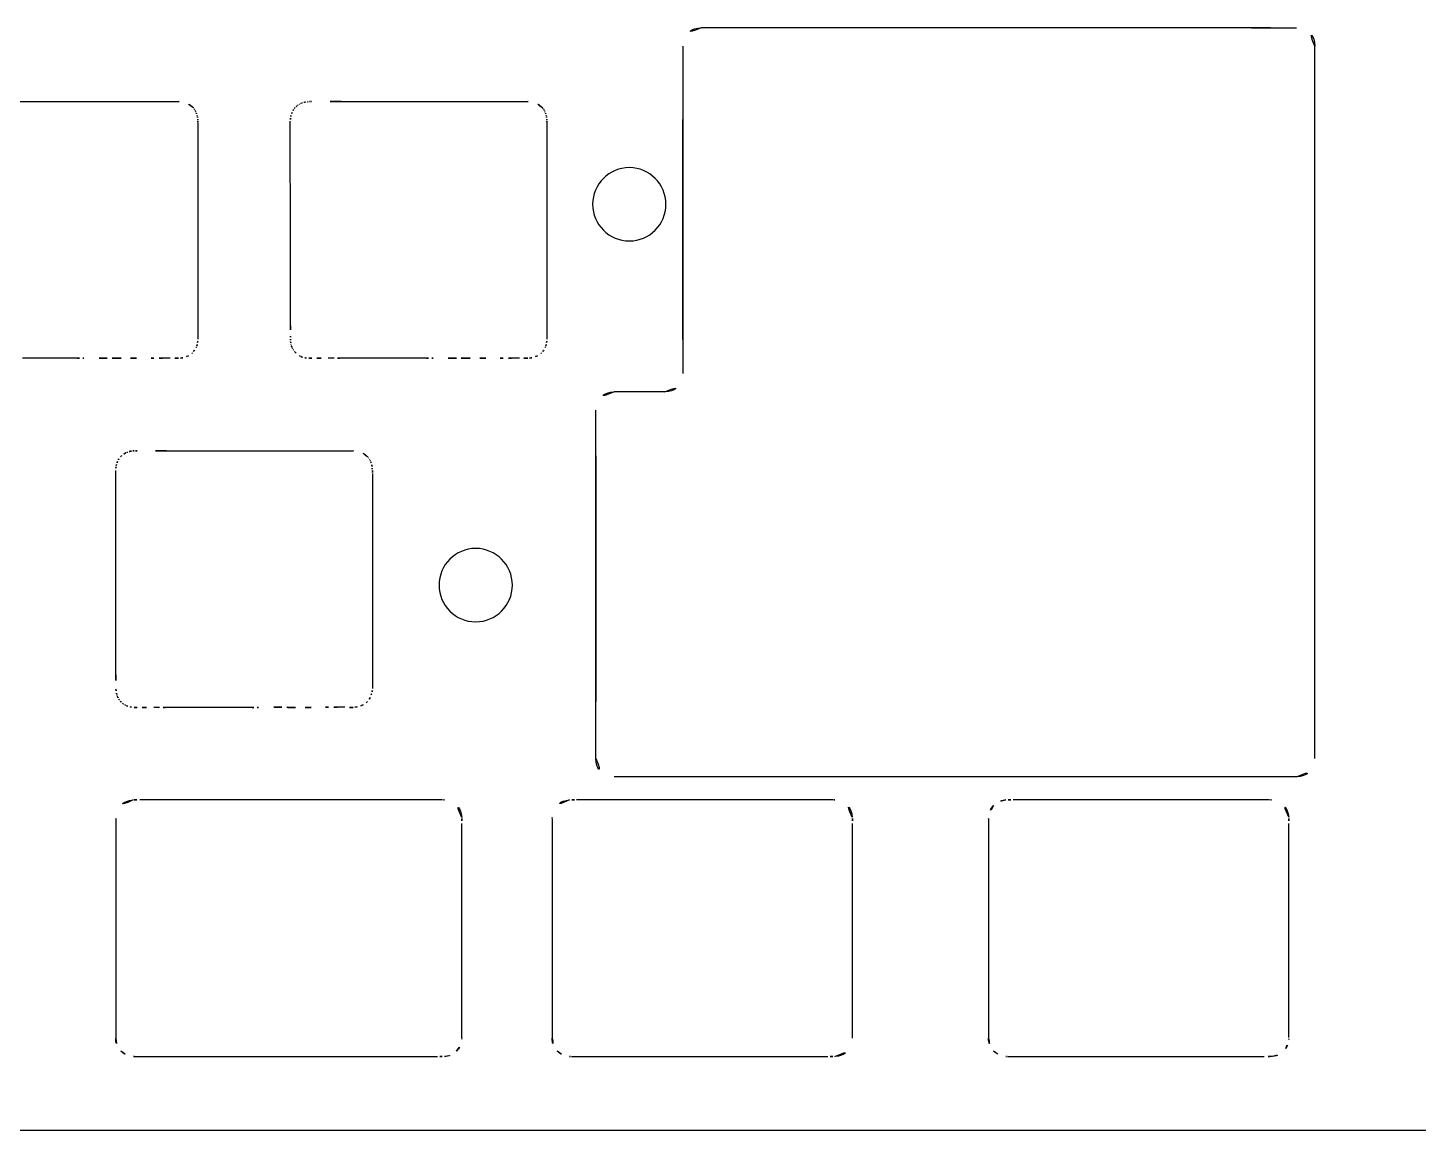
# Model space of a CAD drawing. Header units: millimetres. Extents: x 1963163760 to 1963164260, y 1135949646 to 1135950337.
# Drawn here: x 1963164041.6 to 1963164117.4, y 1135949843.2 to 1135949903.4 of the extents above; entities that cross this region are included whole.
import ezdxf

# ---------------------------------------------------------------- set-up
doc = ezdxf.new("R2010")
doc.units = ezdxf.units.MM

msp = doc.modelspace()

# ---------------------------------------------------------------- linework, layer by layer
at = {"linetype": 'ByBlock'}
for p, q in [((1963164109.360934, 1135949903.371106), (1963164078.312003, 1135949903.371106)), ((1963164108.333507, 1135949903.371106), (1963164110.787763, 1135949903.371106)), ((1963164077.312003, 1135949901.371106), (1963164077.312003, 1135949902.371106)), ((1963164111.787763, 1135949881.50768), (1963164111.787763, 1135949902.371106)), ((1963164077.312003, 1135949884.50768), (1963164077.312003, 1135949901.371106)), ((1963164076.312003, 1135949883.50768), (1963164073.549503, 1135949883.50768)), ((1963164072.549503, 1135949881.50768), (1963164072.549503, 1135949882.50768)), ((1963164111.787763, 1135949881.50768), (1963164111.787763, 1135949882.50768)), ((1963164072.549503, 1135949863.50768), (1963164072.549503, 1135949881.50768)), ((1963164111.787763, 1135949863.50768), (1963164111.787763, 1135949881.50768)), ((1963164104.598434, 1135949862.50768), (1963164073.549503, 1135949862.50768)), ((1963164110.787763, 1135949862.50768), (1963164104.598434, 1135949862.50768))]:
    msp.add_line(p, q, dxfattribs=at)
for p, q in [((1963164039.602452, 1135949899.3461), (1963164049.79398, 1135949899.346359)), ((1963164058.652379, 1135949899.3461), (1963164068.844029, 1135949899.346359)), ((1963164077.311723, 1135949899.070229), (1963164077.311723, 1135949899.070229)), ((1963164077.311723, 1135949899.070229), (1963164077.311723, 1135949885.670459)), ((1963164050.838292, 1135949898.19255), (1963164050.83817, 1135949898.107361)), ((1963164050.83817, 1135949898.107361), (1963164050.838322, 1135949897.767265)), ((1963164055.888219, 1135949891.518127), (1963164055.883092, 1135949898.274902)), ((1963164069.888219, 1135949898.235122), (1963164069.888341, 1135949898.213836)), ((1963164069.888341, 1135949898.213836), (1963164069.888219, 1135949898.19255)), ((1963164069.888219, 1135949898.19255), (1963164069.888219, 1135949898.149938)), ((1963164069.888219, 1135949898.149938), (1963164069.888219, 1135949898.107361)), ((1963164069.888219, 1135949898.107361), (1963164069.888341, 1135949897.42717)), ((1963164077.311216, 1135949886.370991), (1963164077.311216, 1135949898.370967)), ((1963164050.838292, 1135949897.42717), (1963164050.837865, 1135949895.293651)), ((1963164050.838322, 1135949897.767265), (1963164050.838292, 1135949897.42717)), ((1963164069.888341, 1135949897.42717), (1963164069.887913, 1135949895.293651)), ((1963164050.837865, 1135949895.293651), (1963164050.837926, 1135949894.226883)), ((1963164069.887913, 1135949895.293651), (1963164069.887913, 1135949894.226883)), ((1963164050.837926, 1135949894.226883), (1963164050.838292, 1135949893.16011)), ((1963164069.887913, 1135949894.226883), (1963164069.888036, 1135949893.693496)), ((1963164069.888036, 1135949893.693496), (1963164069.888219, 1135949893.16011)), ((1963164050.838292, 1135949893.16011), (1963164050.839879, 1135949886.381668)), ((1963164069.888219, 1135949893.16011), (1963164069.889928, 1135949886.381668)), ((1963164055.888707, 1135949890.748119), (1963164055.888219, 1135949891.518127)), ((1963164055.888951, 1135949889.9781), (1963164055.888707, 1135949890.748119)), ((1963164055.889073, 1135949888.438003), (1963164055.888951, 1135949889.9781)), ((1963164055.889195, 1135949887.777063), (1963164055.889073, 1135949888.438003)), ((1963164055.889439, 1135949887.446651), (1963164055.889195, 1135949887.777063)), ((1963164055.889928, 1135949887.116318), (1963164055.889439, 1135949887.446651)), ((1963164077.311216, 1135949886.370991), (1963164077.311216, 1135949886.370991)), ((1963164042.775304, 1135949885.34522), (1963164041.280797, 1135949885.345413)), ((1963164043.522557, 1135949885.345054), (1963164042.775304, 1135949885.34522)), ((1963164044.26981, 1135949885.34465), (1963164043.522557, 1135949885.345054)), ((1963164049.124608, 1135949885.348581), (1963164048.912511, 1135949885.349411)), ((1963164049.336705, 1135949885.347534), (1963164049.124608, 1135949885.348581)), ((1963164058.270177, 1135949885.345083), (1963164057.955052, 1135949885.343735)), ((1963164058.759923, 1135949885.345972), (1963164058.585362, 1135949885.345947)), ((1963164058.934605, 1135949885.345825), (1963164058.759923, 1135949885.345972)), ((1963164059.632603, 1135949885.345533), (1963164058.934605, 1135949885.345825)), ((1963164060.330846, 1135949885.345413), (1963164059.632603, 1135949885.345533)), ((1963164061.825352, 1135949885.34522), (1963164060.330846, 1135949885.345413)), ((1963164062.572606, 1135949885.345054), (1963164061.825352, 1135949885.34522)), ((1963164063.319859, 1135949885.34465), (1963164062.572606, 1135949885.345054)), ((1963164068.174657, 1135949885.348581), (1963164067.962437, 1135949885.349411)), ((1963164068.386754, 1135949885.347534), (1963164068.174657, 1135949885.348581)), ((1963164049.127476, 1135949880.296112), (1963164059.319005, 1135949880.296356)), ((1963164072.549173, 1135949880.020229), (1963164072.549173, 1135949880.020229)), ((1963164072.549173, 1135949880.020229), (1963164072.549173, 1135949866.620434)), ((1963164046.363194, 1135949872.468124), (1963164046.358067, 1135949879.224899)), ((1963164060.363072, 1135949879.057373), (1963164060.363316, 1135949878.717264)), ((1963164060.363316, 1135949879.185135), (1963164060.363316, 1135949879.163828)), ((1963164060.363316, 1135949879.163828), (1963164060.363316, 1135949879.14253)), ((1963164072.548665, 1135949867.320966), (1963164072.548665, 1135949879.320992)), ((1963164060.363316, 1135949878.377167), (1963164060.362889, 1135949876.243648)), ((1963164060.363316, 1135949878.717264), (1963164060.363316, 1135949878.377167)), ((1963164060.362889, 1135949876.243648), (1963164060.362828, 1135949875.710266)), ((1963164060.362828, 1135949875.710266), (1963164060.36295, 1135949875.17688)), ((1963164060.36295, 1135949875.17688), (1963164060.363316, 1135949874.110107)), ((1963164060.363316, 1135949874.110107), (1963164060.365025, 1135949867.331665)), ((1963164046.363621, 1135949871.69812), (1963164046.363194, 1135949872.468124)), ((1963164046.363927, 1135949870.9281), (1963164046.363621, 1135949871.69812)), ((1963164046.364049, 1135949869.387985), (1963164046.363927, 1135949870.9281)), ((1963164046.364171, 1135949868.727062), (1963164046.364049, 1135949869.387985)), ((1963164046.364415, 1135949868.396644), (1963164046.364171, 1135949868.727062)), ((1963164046.364903, 1135949868.066299), (1963164046.364415, 1135949868.396644)), ((1963164072.548665, 1135949867.320966), (1963164072.548665, 1135949867.320966)), ((1963164048.745213, 1135949866.295082), (1963164048.43015, 1135949866.293724)), ((1963164049.234959, 1135949866.295971), (1963164049.060338, 1135949866.295959)), ((1963164049.409459, 1135949866.295837), (1963164049.234959, 1135949866.295971)), ((1963164049.758549, 1135949866.295616), (1963164049.409459, 1135949866.295837)), ((1963164050.10764, 1135949866.295528), (1963164049.758549, 1135949866.295616)), ((1963164050.805821, 1135949866.295425), (1963164050.10764, 1135949866.295528)), ((1963164052.300328, 1135949866.295219), (1963164050.805821, 1135949866.295425)), ((1963164053.047581, 1135949866.295044), (1963164052.300328, 1135949866.295219)), ((1963164053.794835, 1135949866.294632), (1963164053.047581, 1135949866.295044)), ((1963164058.649632, 1135949866.298588), (1963164058.437535, 1135949866.299408)), ((1963164058.861729, 1135949866.297561), (1963164058.649632, 1135949866.298588)), ((1963164051.52097, 1135949861.242584), (1963164047.666783, 1135949861.242355)), ((1963164055.375157, 1135949861.242576), (1963164051.52097, 1135949861.242584)), ((1963164063.083409, 1135949861.242447), (1963164055.375157, 1135949861.242576)), ((1963164063.615269, 1135949861.242496), (1963164063.083409, 1135949861.242447)), ((1963164064.14713, 1135949861.242706), (1963164063.615269, 1135949861.242496)), ((1963164064.194615, 1135949861.242752), (1963164064.14713, 1135949861.242706)), ((1963164074.598058, 1135949861.242424), (1963164071.5062, 1135949861.242172)), ((1963164077.689976, 1135949861.242492), (1963164074.598058, 1135949861.242424)), ((1963164083.873814, 1135949861.242416), (1963164077.689976, 1135949861.242492)), ((1963164084.66483, 1135949861.24245), (1963164083.873814, 1135949861.242416)), ((1963164085.455724, 1135949861.242691), (1963164084.66483, 1135949861.24245)), ((1963164085.504674, 1135949861.242752), (1963164085.455724, 1135949861.242691)), ((1963164098.410558, 1135949861.24242), (1963164095.318761, 1135949861.242172)), ((1963164101.502476, 1135949861.242489), (1963164098.410558, 1135949861.24242)), ((1963164107.686314, 1135949861.242416), (1963164101.502476, 1135949861.242489)), ((1963164108.47733, 1135949861.242447), (1963164107.686314, 1135949861.242416)), ((1963164109.268346, 1135949861.242676), (1963164108.47733, 1135949861.242447)), ((1963164109.317174, 1135949861.242752), (1963164109.268346, 1135949861.242676)), ((1963164046.359898, 1135949860.196136), (1963164046.359898, 1135949860.172249)), ((1963164046.359898, 1135949860.172249), (1963164046.359898, 1135949860.148376)), ((1963164046.359898, 1135949860.148376), (1963164046.360112, 1135949859.4734)), ((1963164070.172276, 1135949860.196075), (1963164070.172398, 1135949860.1483)), ((1963164070.172398, 1135949860.1483), (1963164070.17252, 1135949858.798401)), ((1963164093.984776, 1135949860.196075), (1963164093.984898, 1135949860.1483)), ((1963164093.984898, 1135949860.1483), (1963164093.985142, 1135949859.47335)), ((1963164046.360112, 1135949859.4734), (1963164046.360142, 1135949858.798446)), ((1963164065.240758, 1135949858.419304), (1963164065.240391, 1135949859.962578)), ((1963164086.553319, 1135949858.419288), (1963164086.553014, 1135949859.962547)), ((1963164093.985142, 1135949859.47335), (1963164093.985142, 1135949858.798401)), ((1963164110.365819, 1135949858.419288), (1963164110.365514, 1135949859.962547)), ((1963164046.360142, 1135949858.798446), (1963164046.35999, 1135949853.52066)), ((1963164070.17252, 1135949858.798401), (1963164070.172459, 1135949853.52063)), ((1963164093.985142, 1135949858.798401), (1963164093.98502, 1135949853.52063)), ((1963164065.24088, 1135949856.876022), (1963164065.240758, 1135949858.419304)), ((1963164086.553441, 1135949856.876007), (1963164086.553319, 1135949858.419288)), ((1963164110.365941, 1135949856.876007), (1963164110.365819, 1135949858.419288)), ((1963164065.24088, 1135949855.332733), (1963164065.24088, 1135949856.876022)), ((1963164086.553502, 1135949855.332721), (1963164086.553441, 1135949856.876007)), ((1963164110.366002, 1135949855.332721), (1963164110.365941, 1135949856.876007)), ((1963164065.240758, 1135949853.789444), (1963164065.24088, 1135949855.332733)), ((1963164086.553258, 1135949853.789428), (1963164086.553502, 1135949855.332721)), ((1963164110.365758, 1135949853.789428), (1963164110.366002, 1135949855.332721)), ((1963164046.35999, 1135949853.52066), (1963164046.359654, 1135949848.242874)), ((1963164065.240269, 1135949851.063476), (1963164065.240758, 1135949853.789444)), ((1963164070.172459, 1135949853.52063), (1963164070.172154, 1135949848.242874)), ((1963164086.552769, 1135949851.063492), (1963164086.553258, 1135949853.789428)), ((1963164093.98502, 1135949853.52063), (1963164093.984654, 1135949848.242874)), ((1963164110.365269, 1135949851.063492), (1963164110.365758, 1135949853.789428)), ((1963164065.24033, 1135949849.700496), (1963164065.240269, 1135949851.063476)), ((1963164086.55283, 1135949849.700516), (1963164086.552769, 1135949851.063492)), ((1963164110.36533, 1135949849.700516), (1963164110.365269, 1135949851.063492)), ((1963164065.240453, 1135949849.019005), (1963164065.24033, 1135949849.700496)), ((1963164086.552953, 1135949849.019027), (1963164086.55283, 1135949849.700516)), ((1963164110.365453, 1135949849.019027), (1963164110.36533, 1135949849.700516)), ((1963164065.240758, 1135949848.337509), (1963164065.240453, 1135949849.019005)), ((1963164086.553258, 1135949848.337539), (1963164086.552953, 1135949849.019027)), ((1963164110.365758, 1135949848.337539), (1963164110.365453, 1135949849.019027)), ((1963164065.240758, 1135949848.313637), (1963164065.240758, 1135949848.337509)), ((1963164065.240758, 1135949848.289764), (1963164065.240758, 1135949848.313637)), ((1963164086.553258, 1135949848.313644), (1963164086.553258, 1135949848.337539)), ((1963164086.553258, 1135949848.289749), (1963164086.553258, 1135949848.313644)), ((1963164086.55338, 1135949848.241585), (1963164086.553258, 1135949848.289749)), ((1963164110.365758, 1135949848.313644), (1963164110.365758, 1135949848.337539)), ((1963164110.365758, 1135949848.289749), (1963164110.365758, 1135949848.313644)), ((1963164047.406041, 1135949847.242965), (1963164047.453404, 1135949847.243057)), ((1963164047.453404, 1135949847.243057), (1963164048.381566, 1135949847.243374)), ((1963164048.381566, 1135949847.243374), (1963164049.30985, 1135949847.243393)), ((1963164049.30985, 1135949847.243393), (1963164056.61411, 1135949847.243278)), ((1963164056.61411, 1135949847.243278), (1963164060.26627, 1135949847.243339)), ((1963164060.26627, 1135949847.243339), (1963164063.91837, 1135949847.243576)), ((1963164071.22086, 1135949847.242996), (1963164071.26981, 1135949847.243057)), ((1963164071.26981, 1135949847.243057), (1963164072.060765, 1135949847.243377)), ((1963164072.060765, 1135949847.243377), (1963164072.851598, 1135949847.243423)), ((1963164072.851598, 1135949847.243423), (1963164079.035558, 1135949847.243282)), ((1963164079.035558, 1135949847.243282), (1963164082.127476, 1135949847.243309)), ((1963164082.127476, 1135949847.243309), (1963164085.219273, 1135949847.243484)), ((1963164095.03336, 1135949847.242996), (1963164095.08231, 1135949847.243057)), ((1963164095.08231, 1135949847.243057), (1963164095.873326, 1135949847.243377)), ((1963164095.873326, 1135949847.243377), (1963164096.66422, 1135949847.243423)), ((1963164096.66422, 1135949847.243423), (1963164102.848058, 1135949847.243271)), ((1963164102.848058, 1135949847.243271), (1963164105.939976, 1135949847.243301)), ((1963164105.939976, 1135949847.243301), (1963164109.031895, 1135949847.243484)), ((1963164018.52609, 1135949843.226216), (1963164259.31046, 1135949843.226216))]:
    msp.add_line(p, q)
for points in [[(1963164072.382054, 1135949893.742435, 1), (1963164076.382054, 1135949893.742435, 1)], [(1963164072.382054, 1135949893.742435, 1), (1963164076.382054, 1135949893.742435, 1)], [(1963164072.382054, 1135949893.742435, 1), (1963164076.382054, 1135949893.742435, 1)], [(1963164072.382054, 1135949893.742435, 1), (1963164076.382054, 1135949893.742435, 1)], [(1963164072.382054, 1135949893.742435, 1), (1963164076.382054, 1135949893.742435, 1)], [(1963164064.000037, 1135949872.965193, 1), (1963164068.000037, 1135949872.965193, 1)], [(1963164064.000037, 1135949872.965193, 1), (1963164068.000037, 1135949872.965193, 1)], [(1963164064.000037, 1135949872.965193, 1), (1963164068.000037, 1135949872.965193, 1)], [(1963164064.000037, 1135949872.965193, 1), (1963164068.000037, 1135949872.965193, 1)], [(1963164064.000037, 1135949872.965193, 1), (1963164068.000037, 1135949872.965193, 1)]]:
    msp.add_lwpolyline(points, format="xyb", close=True)
for centre, start, end in [((1963164078.312003, 1135949902.371106), 90, 180), ((1963164110.787763, 1135949902.371106), 0, 90), ((1963164076.312003, 1135949884.50768), 270, 0), ((1963164073.549503, 1135949882.50768), 90, 180), ((1963164073.549503, 1135949863.50768), 180, 270), ((1963164110.787763, 1135949863.50768), 270, 0)]:
    msp.add_arc(centre, 1, start, end, dxfattribs=at)
for centre, radius, start, end in [((1963164050.168341, 1135949909.020779), 9.68166, 267.78399358, 268.10567086), ((1963164049.813242, 1135949898.285946), 1.059045, 42.30103996, 88.10286885), ((1963164050.129428, 1135949898.573161), 0.631884, 32.61241234, 42.3346918), ((1963164049.754049, 1135949898.332599), 1.077731, 26.93386049, 32.62955912), ((1963164049.78654, 1135949898.359573), 1.036589, 23.6430387, 26.41810256), ((1963164049.534496, 1135949898.255886), 1.309072, 18.93381754, 23.37625992), ((1963164057.057539, 1135949898.291421), 1.173182, 156.61949977, 165.36928778), ((1963164056.822442, 1135949898.394609), 0.916442, 145.50053164, 156.70831485), ((1963164057.213932, 1135949898.109568), 1.40059, 139.74765855, 144.96167249), ((1963164056.708779, 1135949898.537756), 0.738378, 129.87571779, 139.77777424), ((1963164057.081017, 1135949898.056551), 1.346517, 124.88892849, 128.90368563), ((1963164056.798225, 1135949898.460425), 0.853482, 118.48703721, 124.8249694), ((1963164056.858907, 1135949898.333777), 0.993764, 115.17391964, 118.0793573), ((1963164056.930094, 1135949898.181578), 1.161787, 110.15326075, 115.15838583), ((1963164056.925083, 1135949898.154758), 1.185321, 101.81390563, 109.47921233), ((1963164056.925323, 1135949898.15853), 1.181679, 99.18954761, 101.8627141), ((1963164056.999189, 1135949897.520398), 1.823648, 94.26129371, 98.27861882), ((1963164057.015935, 1135949897.296575), 2.048096, 91.3157194, 94.26321102), ((1963164057.002141, 1135949893.982494), 5.36174, 89.88161908, 90.35514483), ((1963164056.972935, 1135949922.741014), 23.396826, 270.0986553, 270.31567931), ((1963164058.105657, 1135949671.658911), 227.687845, 89.8624262, 90.25260855), ((1963164069.052546, 1135949904.376923), 5.034884, 267.62644543, 268.23598878), ((1963164068.862194, 1135949898.283488), 1.061526, 42.36018109, 88.09092311), ((1963164069.400805, 1135949898.773018), 0.333695, 37.76927094, 42.56367104), ((1963164069.389791, 1135949898.758594), 0.351267, 35.20984721, 38.52887115), ((1963164065.456644, 1135949895.975983), 5.16921, 35.04829088, 35.27385033), ((1963164067.412574, 1135949897.389987), 2.75615, 32.82179894, 34.33369524), ((1963164069.155205, 1135949898.51431), 0.682299, 26.68973203, 32.7981697), ((1963164068.915264, 1135949898.396368), 0.949651, 23.51598656, 26.54515382), ((1963164068.721986, 1135949898.309119), 1.161693, 18.65186334, 23.65821555), ((1963164049.570797, 1135949898.288749), 1.264219, 10.82155445, 18.05880899), ((1963164049.44772, 1135949898.27013), 1.388613, 8.32781988, 10.6226695), ((1963164048.865969, 1135949898.219581), 1.971848, 3.49886213, 7.33279804), ((1963164048.190358, 1135949898.182734), 2.648452, 1.13344828, 3.40250515), ((1963164048.363728, 1135949898.213837), 2.474655, 359.50714115, 0.49285885), ((1963164058.558021, 1135949898.149693), 2.677858, 173.94232356, 177.32003169), ((1963164057.085388, 1135949898.303534), 1.197216, 166.2668595, 173.8263147), ((1963164068.620724, 1135949898.288749), 1.264219, 10.82155445, 18.05880899), ((1963164068.634646, 1135949898.290243), 1.250265, 8.32436957, 10.87412931), ((1963164067.915499, 1135949898.221361), 1.972136, 3.44651516, 7.2795677), ((1963164067.637257, 1135949898.198456), 2.251261, 0.93320895, 3.60268932), ((1963164191.376764, 1135949887.317594), 135.486986, 180.08511786, 180.32834266), ((1963164049.69455, 1135949886.417357), 1.156546, 322.16325953, 334.88283319), ((1963164049.821844, 1135949886.359483), 1.016724, 334.79092441, 340.55119962), ((1963164049.887006, 1135949886.326777), 0.944434, 341.10590868, 352.23902248), ((1963164048.668674, 1135949886.493051), 2.17406, 352.23303935, 357.06329043), ((1963164065.327413, 1135949886.594296), 9.43556, 180.3225915, 181.24423043), ((1963164058.137627, 1135949886.436285), 2.244038, 181.19691374, 185.07304155), ((1963164057.275981, 1135949886.354757), 1.378568, 184.86453818, 189.94460102), ((1963164056.642866, 1135949886.250828), 0.73705, 190.48638131, 196.4732809), ((1963164056.47114, 1135949886.209754), 0.560803, 197.42432449, 201.70796365), ((1963164057.452393, 1135949886.605307), 1.618779, 201.86933388, 203.35275167), ((1963164057.470964, 1135949886.630994), 1.64609, 203.91736288, 205.6996939), ((1963164057.230155, 1135949886.524795), 1.383077, 206.06152601, 210.63677676), ((1963164068.738854, 1135949886.421387), 1.163458, 322.17633434, 334.82319607), ((1963164068.850756, 1135949886.368164), 1.039545, 334.85419683, 340.48792137), ((1963164068.936166, 1135949886.326005), 0.945026, 341.16761856, 352.29287072), ((1963164067.684305, 1135949886.498519), 2.208716, 352.2132547, 356.96737345), ((1963164044.305699, 1135949941.618368), 56.273729, 269.96345848, 270.25577779), ((1963164043.815978, 1135949969.98897), 84.647013, 270.50153357, 270.62071239), ((1963164045.498348, 1135949814.881878), 70.469202, 89.67367912, 90.62231071), ((1963164044.776728, 1135949757.123442), 128.231412, 89.30865885, 89.49823421), ((1963164047.222365, 1135949960.039532), 74.699415, 269.31088566, 269.96191486), ((1963164047.21682, 1135949951.643608), 66.303489, 269.96187388, 270.69531669), ((1963164049.105057, 1135949795.908614), 89.442952, 90.42228711, 90.69416914), ((1963164048.716016, 1135949822.749556), 62.600163, 89.82016081, 90.24728093), ((1963164049.088813, 1135949835.491138), 49.857012, 89.26391761, 89.71512529), ((1963164049.74508, 1135949886.579731), 1.235795, 269.26898607, 276.6741082), ((1963164049.706599, 1135949886.818923), 1.477876, 277.07810965, 290.12756377), ((1963164049.886574, 1135949886.328173), 0.955165, 290.12091722, 310.37228769), ((1963164049.936713, 1135949886.246542), 0.860622, 311.34955339, 321.25492427), ((1963164056.942898, 1135949886.353274), 1.048511, 210.5714975, 216.60882777), ((1963164056.276381, 1135949885.854846), 0.216259, 215.91332349, 218.79211499), ((1963164056.887547, 1135949886.337807), 0.995211, 218.42008889, 239.64952238), ((1963164056.854035, 1135949886.294563), 0.940988, 240.0799079, 246.19826467), ((1963164056.896213, 1135949886.391007), 1.04625, 246.21644834, 257.61357112), ((1963164056.900477, 1135949886.466495), 1.120961, 258.228336, 269.39837225), ((1963164057.499163, 1135949944.679253), 59.336798, 269.41053061, 269.83158096), ((1963164057.444403, 1135950005.872467), 120.529814, 269.94311818, 270.24274567), ((1963164058.770989, 1135949760.143692), 125.202392, 90.08495393, 90.2291808), ((1963164063.355748, 1135949941.618368), 56.273729, 269.96345848, 270.25577779), ((1963164063.197686, 1135949936.114182), 50.770632, 270.46188968, 270.66054861), ((1963164064.548763, 1135949814.894775), 70.45631, 89.67402062, 90.62274797), ((1963164063.8755, 1135949762.430819), 122.923819, 89.30155482, 89.49934078), ((1963164066.271227, 1135949960.180182), 74.840056, 269.31304417, 269.96284377), ((1963164066.266322, 1135949951.837547), 66.497421, 269.96240664, 270.69373187), ((1963164068.155091, 1135949795.902183), 89.449382, 90.42224613, 90.69412816), ((1963164067.765994, 1135949822.782303), 62.567416, 89.82010617, 90.24734923), ((1963164068.132292, 1135949834.604729), 50.743443, 89.26946414, 89.71268004), ((1963164068.795204, 1135949886.577409), 1.233465, 269.25984645, 276.67754619), ((1963164068.760069, 1135949886.806637), 1.465246, 276.99983345, 290.16228), ((1963164068.935064, 1135949886.329913), 0.957419, 290.16504602, 310.3705037), ((1963164068.986662, 1135949886.246544), 0.860606, 311.34853691, 321.25391305), ((1963164047.308834, 1135949879.338935), 0.929156, 145.61605175, 156.6674275), ((1963164047.430879, 1135949879.240472), 1.085552, 133.26768984, 144.96500741), ((1963164047.276377, 1135949879.404397), 0.860292, 118.48158501, 133.25788104), ((1963164047.370185, 1135949879.211384), 1.074722, 115.28385245, 117.97039646), ((1963164047.410286, 1135949879.11948), 1.174954, 110.18863879, 115.1379203), ((1963164047.40213, 1135949879.0974), 1.19296, 101.83881888, 109.45497446), ((1963164047.398469, 1135949879.117146), 1.172883, 99.17456153, 101.86163979), ((1963164047.47463, 1135949878.463839), 1.830205, 94.26062214, 98.26735601), ((1963164047.489483, 1135949878.275856), 2.018772, 91.29430794, 94.28462193), ((1963164047.477208, 1135949874.902894), 5.391322, 89.88194692, 90.35416121), ((1963164047.444004, 1135949903.691004), 23.396841, 270.10851812, 270.32554225), ((1963164048.582995, 1135949652.608916), 227.687847, 89.86298627, 90.25316862), ((1963164059.378189, 1135949881.831963), 1.536747, 267.79283844, 269.00395793), ((1963164059.332741, 1135949879.225122), 1.07049, 42.52941691, 88.99719517), ((1963164059.830449, 1135949879.683935), 0.393574, 38.21371565, 42.28517154), ((1963164059.586532, 1135949879.50442), 0.696338, 34.06730427, 37.4040781), ((1963164058.909594, 1135949879.027178), 1.524521, 30.9970023, 34.67389152), ((1963164059.615501, 1135949879.449287), 0.70204, 23.14809618, 31.1363836), ((1963164048.580448, 1135949879.121295), 2.224794, 172.40782101, 177.3308898), ((1963164047.693408, 1135949879.239453), 1.329919, 167.03845583, 172.4046101), ((1963164047.54116, 1135949879.238343), 1.182325, 156.65052184, 165.330913), ((1963164059.197943, 1135949879.259361), 1.160691, 18.65661944, 23.66589823), ((1963164059.09657, 1135949879.238005), 1.263628, 10.86159648, 18.10363194), ((1963164059.105857, 1135949879.242409), 1.25368, 8.20136517, 10.7439453), ((1963164058.391608, 1135949879.169622), 1.971233, 3.49910839, 7.33380278), ((1963164058.112425, 1135949879.148471), 2.25119, 0.93316798, 3.60273022), ((1963164075.20796, 1135949879.057393), 14.844888, 179.6713978, 180.00008196), ((1963164096.360892, 1135949868.161986), 49.996081, 180.10965193, 181.00496356), ((1963164047.817385, 1135949867.311204), 1.445119, 181.03492551, 189.74107061), ((1963164047.097585, 1135949867.195943), 0.716242, 190.39608237, 196.55828204), ((1963164046.994881, 1135949867.17761), 0.612683, 197.65224309, 201.57262423), ((1963164047.918831, 1135949867.550334), 1.608971, 201.81823521, 203.31078266), ((1963164048.196661, 1135949867.696613), 1.922162, 204.03800012, 205.56474401), ((1963164059.242311, 1135949867.347501), 1.127981, 327.603905, 340.49774625), ((1963164059.411693, 1135949867.276497), 0.944669, 341.12750391, 352.25868163), ((1963164058.085515, 1135949867.455487), 2.28287, 352.29077462, 356.89076563), ((1963164047.789325, 1135949867.518268), 1.477819, 206.14216277, 211.65995269), ((1963164047.162595, 1135949867.132489), 0.741874, 211.70543353, 222.70972892), ((1963164047.68312, 1135949867.630306), 1.462072, 223.20864331, 229.38537323), ((1963164047.305764, 1135949867.190529), 0.882589, 229.39659248, 239.63836098), ((1963164047.329011, 1135949867.24456), 0.940988, 240.0799079, 246.19826467), ((1963164047.370286, 1135949867.33848), 1.043577, 246.20592235, 257.63208623), ((1963164047.375415, 1135949867.415435), 1.119904, 258.21902878, 269.39971104), ((1963164047.989141, 1135949927.979167), 61.686745, 269.41905508, 269.82405404), ((1963164047.919765, 1135949988.007824), 121.71517, 269.94348701, 270.24025945), ((1963164049.314587, 1135949718.387002), 147.909175, 90.09849137, 90.22056101), ((1963164053.830724, 1135949922.56835), 56.273729, 269.96345848, 270.25577779), ((1963164053.26635, 1135949958.473755), 92.182182, 270.50694323, 270.61627259), ((1963164055.023374, 1135949796.147751), 70.153331, 89.67221741, 90.62523431), ((1963164054.380211, 1135949745.190407), 121.114031, 89.3051479, 89.50587067), ((1963164056.74521, 1135949940.436624), 74.146509, 269.30742934, 269.9633492), ((1963164056.739711, 1135949932.961006), 66.670888, 269.96397758, 270.69329477), ((1963164058.640019, 1135949775.515323), 90.786262, 90.42239639, 90.6901936), ((1963164058.242698, 1135949804.211427), 62.088287, 89.82020179, 90.25096926), ((1963164058.60598, 1135949815.982992), 50.31522, 89.26190935, 89.70877315), ((1963164059.269984, 1135949867.530099), 1.236164, 269.26490125, 276.67205802), ((1963164059.234419, 1135949867.758815), 1.46749, 277.0137069, 290.15870172), ((1963164059.409271, 1135949867.281755), 0.959396, 290.17444576, 310.33993793), ((1963164059.431788, 1135949867.227759), 0.903839, 311.46774517, 327.57787375), ((1963164047.35839, 1135949860.244343), 0.998614, 92.7650866, 180.00397517), ((1963164047.387594, 1135949858.233588), 3.009201, 89.71385489, 91.47346157), ((1963164047.652616, 1135949939.754657), 78.512303, 269.81756535, 270.01034091), ((1963164064.234491, 1135949848.737576), 12.50524, 89.96345848, 90.18270786), ((1963164064.241739, 1135949860.105316), 1.137498, 87.55229917, 89.96332188), ((1963164064.241217, 1135949860.243209), 0.999773, 2.81782358, 87.18493919), ((1963164071.170972, 1135949860.244089), 0.998883, 92.76903908, 177.23372304), ((1963164071.254236, 1135949858.179008), 3.065621, 88.87498176, 92.45885794), ((1963164071.504848, 1135949870.961861), 9.71969, 268.87742757, 270.007964), ((1963164085.551701, 1135949848.091419), 13.151417, 89.99109343, 90.2048788), ((1963164085.553563, 1135949860.081765), 1.161071, 87.56863819, 89.99095683), ((1963164085.555039, 1135949860.245916), 0.99702, 3.77100546, 87.25323917), ((1963164094.988283, 1135949860.241584), 1.003571, 136.46193641, 179.85100609), ((1963164094.983154, 1135949860.246458), 0.996496, 92.75035723, 136.46195573), ((1963164095.066803, 1135949858.225114), 3.019555, 88.85675536, 92.49532403), ((1963164095.316679, 1135949870.725382), 9.48321, 268.85421394, 270.01258121), ((1963164109.365224, 1135949848.091419), 13.151421, 89.99554672, 90.2093321), ((1963164109.365972, 1135949860.081765), 1.161075, 87.56419445, 89.98650355), ((1963164109.36756, 1135949860.245922), 0.997014, 3.78301178, 87.25438795), ((1963164122.297244, 1135949860.412772), 75.937654, 180.12713724, 180.16346031), ((1963164062.578676, 1135949860.217417), 2.66216, 359.56006316, 1.61313486), ((1963164176.895549, 1135949859.905333), 111.655172, 179.85033674, 179.97063018), ((1963164074.913404, 1135949860.226147), 4.741223, 179.78195253, 180.36340945), ((1963164071.120442, 1135949860.247803), 0.948234, 177.31051339, 180.21830701), ((1963164085.058866, 1135949860.210468), 1.494453, 359.48093952, 3.87598741), ((1963164124.055508, 1135949860.040675), 37.502576, 179.76127056, 180.11936447), ((1963164098.727031, 1135949860.22615), 4.742351, 179.78199351, 180.36335481), ((1963164108.865794, 1135949860.210494), 1.500025, 359.48190949, 3.86877162), ((1963164147.868008, 1135949860.040675), 37.502576, 179.76127056, 180.11936447), ((1963164047.361831, 1135949848.243132), 1.002177, 180.01473955, 223.5113561), ((1963164064.243919, 1135949848.240992), 0.996991, 314.95450448, 357.27295998), ((1963164064.292595, 1135949848.238051), 0.94823, 357.31052704, 0.21810211), ((1963164060.510738, 1135949848.259711), 4.730115, 359.78136509, 0.3640379), ((1963164071.17509, 1135949848.243794), 1.002937, 180.05257881, 223.50671816), ((1963164085.554727, 1135949848.241562), 0.998653, 272.76020432, 0.00128408), ((1963164094.986978, 1135949848.243553), 1.002324, 180.0388228, 223.5257438), ((1963164109.377615, 1135949848.236335), 0.986976, 326.2011965, 356.51537071), ((1963164108.608995, 1135949848.279338), 1.756794, 356.63909513, 0.33954438), ((1963164047.357558, 1135949848.238866), 0.996141, 223.50261157, 267.27594107), ((1963164047.357495, 1135949848.383212), 1.140342, 267.62377885, 270.03180137), ((1963164047.35713, 1135949859.78006), 12.53719, 270.00456257, 270.22352534), ((1963164063.918368, 1135949837.876088), 9.367487, 88.86241181, 89.99998634), ((1963164064.163443, 1135949850.214246), 2.973104, 268.86101818, 272.44581391), ((1963164064.240816, 1135949848.243788), 1.001162, 272.83412669, 314.9671389), ((1963164071.170659, 1135949848.239675), 0.996887, 223.51035136, 267.24340639), ((1963164071.172065, 1135949848.421293), 1.178385, 267.5997978, 269.98650355), ((1963164071.17281, 1135949860.394329), 13.151421, 269.99554672, 270.2093321), ((1963164085.219469, 1135949837.282845), 9.960639, 88.89793563, 90.00112015), ((1963164085.468824, 1135949850.255078), 3.01399, 268.90156993, 272.54806326), ((1963164094.98311, 1135949848.23958), 0.996784, 223.51328882, 267.25296563), ((1963164094.983948, 1135949848.386224), 1.143316, 267.56322369, 270.02008076), ((1963164095.000609, 1135949851.8492), 4.606321, 269.79775768, 270.40738323), ((1963164109.031367, 1135949802.255987), 44.987498, 89.58523996, 89.99933064), ((1963164109.364378, 1135949848.24517), 1.002891, 269.58018546, 326.20243543)]:
    msp.add_arc(centre, radius, start, end)

doc.saveas('drawing.dxf')
